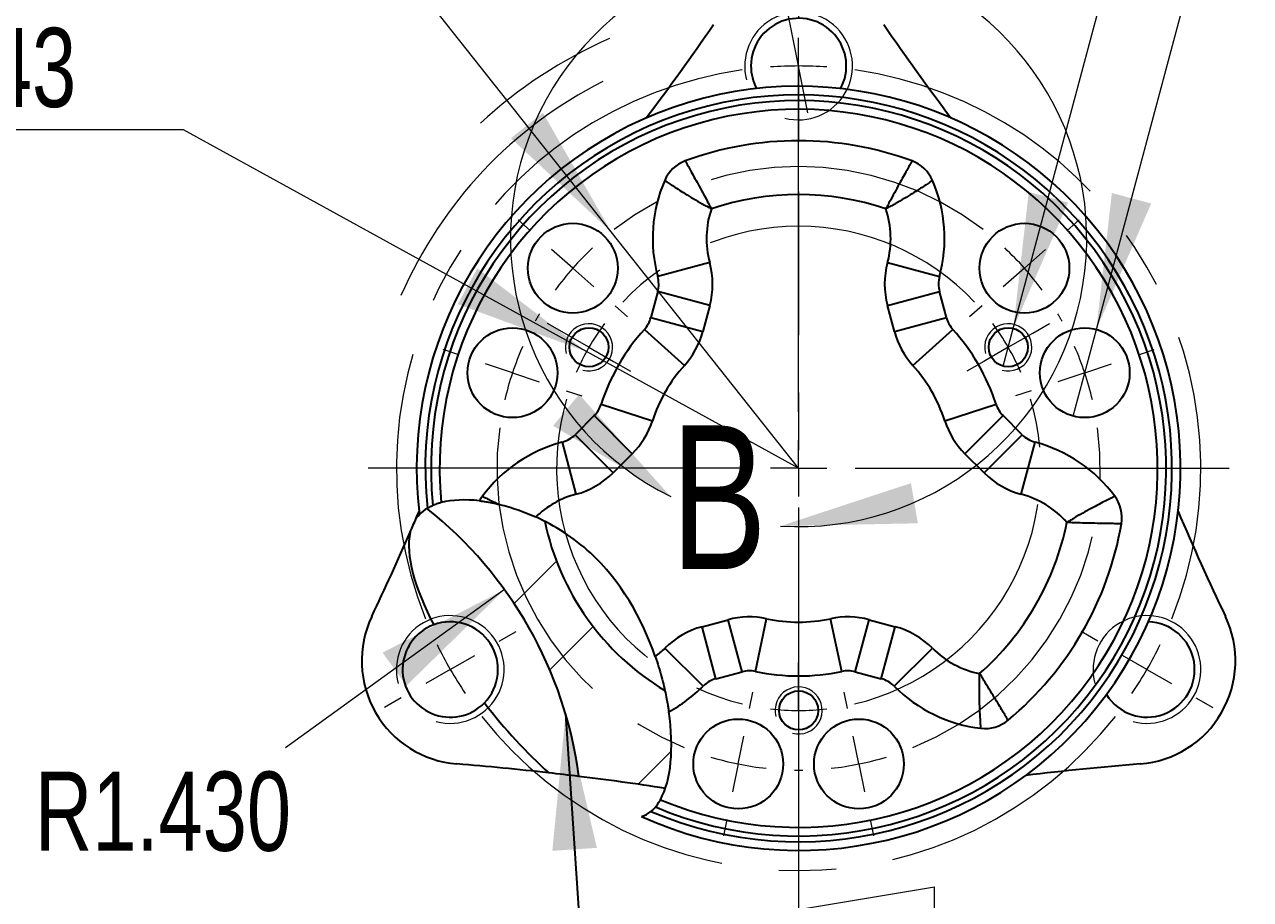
# Model space of a CAD drawing. Header units: inches. Extents: x 0 to 13.3, y 0 to 8.2.
# Drawn here: x 1.094 to 3.228, y 2.492 to 4.014 of the extents above; entities that cross this region are included whole.
import ezdxf

# ---------------------------------------------------------------- set-up
doc = ezdxf.new("R2010")
doc.units = ezdxf.units.IN
doc.header["$MEASUREMENT"] = 0
doc.header["$PDSIZE"] = -1
doc.linetypes.add('CENTER', pattern=[0.39999999999999997, 0.25, -0.05, 0.05, -0.05])
doc.linetypes.add('CENTERX2', pattern=[0.7999999999999999, 0.5, -0.1, 0.1, -0.1])
doc.styles.add('SLDTEXTSTYLE0', font='TXT', dxfattribs={"width": 0.75})
doc.styles.add('SLDTEXTSTYLE2', font='TXT', dxfattribs={"width": 0.6666666666666666})
doc.dimstyles.new('SLDDIMSTYLE1', dxfattribs={"dimtxt": 0.1377952755905512, "dimasz": 0.2362204724409449, "dimexe": 0, "dimexo": 0.0625, "dimgap": 0.0344488188976378, "dimtad": 0, "dimtih": 1, "dimtoh": 1, "dimdec": 3, "dimlfac": 2, "dimrnd": 1e-09, "dimzin": 4, "dimdsep": 46, "dimtxsty": 'SLDTEXTSTYLE0', "dimblk1": 'NONE', "dimblk2": 'NONE', "dimsah": 1, "dimcen": 0, "dimadec": 0, "dimazin": 1, "dimtfac": 1, "dimtdec": 3, "dimtofl": 0, "dimtmove": 0, "dimatfit": 3, "dimldrblk": 'NONE', "dimfxl": 0, "dimfrac": 2, "dimtolj": 1, "dimtzin": 12, "dimarcsym": 0})
doc.dimstyles.new('SLDDIMSTYLE5', dxfattribs={"dimtxt": 0.1377952755905512, "dimasz": 0.2362204724409449, "dimexe": 0, "dimexo": 0.0625, "dimgap": 0.0344488188976378, "dimtad": 0, "dimtih": 1, "dimtoh": 1, "dimdec": 3, "dimlfac": 2, "dimrnd": 1e-09, "dimzin": 4, "dimdsep": 46, "dimtxsty": 'SLDTEXTSTYLE0', "dimsah": 1, "dimcen": 0, "dimadec": 0, "dimazin": 1, "dimtfac": 1, "dimtdec": 3, "dimtofl": 0, "dimtmove": 0, "dimatfit": 3, "dimfxl": 0, "dimfrac": 2, "dimtolj": 1, "dimtzin": 12, "dimarcsym": 0})
doc.dimstyles.new('SLDDIMSTYLE6', dxfattribs={"dimtxt": 0.1377952755905512, "dimasz": 0.2362204724409449, "dimexe": 0, "dimexo": 0.0625, "dimgap": 0.0344488188976378, "dimtad": 0, "dimtih": 1, "dimtoh": 1, "dimdec": 3, "dimlfac": 2, "dimrnd": 1e-09, "dimdsep": 46, "dimtxsty": 'SLDTEXTSTYLE0', "dimsah": 1, "dimcen": 0, "dimadec": 0, "dimazin": 2, "dimtfac": 1, "dimtdec": 3, "dimtofl": 0, "dimtmove": 0, "dimatfit": 3, "dimfxl": 0, "dimfrac": 2, "dimtolj": 1, "dimtzin": 12, "dimarcsym": 0})
doc.dimstyles.new('SLDDIMSTYLE7', dxfattribs={"dimtxt": 0.1377952755905512, "dimasz": 0.2362204724409449, "dimexe": 0, "dimexo": 0.0625, "dimgap": 0.0344488188976378, "dimtad": 0, "dimtih": 1, "dimtoh": 1, "dimdec": 4, "dimlfac": 2, "dimrnd": 1e-09, "dimzin": 0, "dimdsep": 46, "dimtxsty": 'SLDTEXTSTYLE0', "dimblk1": 'NONE', "dimsah": 1, "dimcen": 0, "dimadec": 0, "dimazin": 0, "dimtfac": 1, "dimtmove": 0, "dimatfit": 3, "dimldrblk": 'NONE', "dimfxl": 0, "dimfrac": 2, "dimtolj": 1, "dimtzin": 12, "dimarcsym": 0})
doc.dimstyles.new('SLDDIMSTYLE8', dxfattribs={"dimtxt": 0.1377952755905512, "dimasz": 0.2362204724409449, "dimexe": 0, "dimexo": 0.0625, "dimgap": 0.0344488188976378, "dimtad": 0, "dimtih": 1, "dimtoh": 1, "dimdec": 4, "dimlfac": 2, "dimrnd": 1e-09, "dimdsep": 46, "dimtxsty": 'SLDTEXTSTYLE0', "dimblk1": 'NONE', "dimsah": 1, "dimcen": 0, "dimadec": 0, "dimazin": 2, "dimtfac": 1, "dimtdec": 4, "dimtmove": 0, "dimatfit": 3, "dimldrblk": 'NONE', "dimfxl": 0, "dimfrac": 2, "dimtolj": 1, "dimtzin": 12, "dimarcsym": 0})
doc.dimstyles.new('SLDDIMSTYLE9', dxfattribs={"dimtxt": 0.18, "dimasz": 0.2362204724409449, "dimexe": 0, "dimexo": 0.0625, "dimgap": 0, "dimtad": 0, "dimtih": 1, "dimtoh": 1, "dimdec": 0, "dimrnd": 1e-09, "dimzin": 0, "dimdsep": 46, "dimtxsty": 'Standard', "dimsah": 1, "dimcen": 0.09, "dimadec": 0, "dimazin": 0, "dimtfac": 0.2362204724409449, "dimtdec": 0, "dimtofl": 0, "dimtmove": 0, "dimatfit": 3, "dimfxl": 0, "dimfrac": 2, "dimtolj": 1, "dimtzin": 0, "dimarcsym": 0})

# ---------------------------------------------------------------- blocks, each defined once
blk = doc.blocks.new('_D_1')
at = {"color": 7, "linetype": 'Continuous', "lineweight": 18, "insert": (9.609786689556502, 4.596167682031187), "char_height": 0.1377952755905512, "attachment_point": 1, "style": 'SLDTEXTSTYLE0'}
blk.add_mtext('R10.000', dxfattribs=at)
blk = doc.blocks.new('_None')
blk = doc.blocks.new('_D_5')
at = {"color": 7, "linetype": 'Continuous', "lineweight": 0}
blk.add_line((1.929365660288162, 3.031231099468691), (1.548324948904789, 2.755664980595707), dxfattribs=at)
at = {"color": 7, "linetype": 'Continuous', "lineweight": 18}
blk.add_solid([(1.929365660288162, 3.031231099468691), (1.717190851375623, 2.921515719625407), (1.758718949521393, 2.86409249167351)], dxfattribs=at)
at = {"color": 7, "linetype": 'Continuous', "lineweight": 18, "insert": (1.112213389696923, 2.714542418529548), "char_height": 0.1377952755905512, "attachment_point": 1, "style": 'SLDTEXTSTYLE0'}
blk.add_mtext('R1.430', dxfattribs=at)
blk = doc.blocks.new('_D_6')
at = {"color": 7, "linetype": 'Continuous', "lineweight": 0}
for p, q in [((1.611446070916776, 4.289047135150743), (0.979200832662387, 4.289047135150743)), ((2.115074407114127, 3.653665048366869), (1.611446070916776, 4.289047135150743)), ((2.441189200815236, 3.242235660343501), (2.115074407114127, 3.653665048366869))]:
    blk.add_line(p, q, dxfattribs=at)
at = {"color": 7, "linetype": 'Continuous', "lineweight": 18}
blk.add_arc((2.441189200815236, 3.242235660343501), 0.8168865019611575, 113.7775198076361, 132.6903194684805, dxfattribs=at)
blk.add_solid([(2.115074407114127, 3.653665048366869), (1.996109104303056, 3.860795130291969), (1.940573078923074, 3.816775135641651)], dxfattribs=at)
at = {"color": 7, "linetype": 'Continuous', "lineweight": 18, "insert": (0.979200832662387, 4.46667457273259), "char_height": 0.1377952755905512, "attachment_point": 1, "style": 'SLDTEXTSTYLE0'}
blk.add_mtext('R1.050', dxfattribs=at)
blk = doc.blocks.new('_D_7')
at = {"color": 7, "linetype": 'Continuous', "lineweight": 0}
for p, q in [((1.370573367833555, 3.830964422388166), (0.7383281295791654, 3.830964422388166)), ((2.072067243762764, 3.445214830018011), (1.370573367833555, 3.830964422388166)), ((2.441189200815236, 3.242235660343501), (2.072067243762764, 3.445214830018011))]:
    blk.add_line(p, q, dxfattribs=at)
at = {"color": 7, "linetype": 'Continuous', "lineweight": 18}
blk.add_arc((2.441189200815236, 3.242235660343501), 0.754407131187356, 116.8634273726351, 156.5330847131245, dxfattribs=at)
blk.add_solid([(2.072067243762764, 3.445214830018011), (1.882151545769094, 3.590085951249281), (1.848004719402673, 3.527989217896217)], dxfattribs=at)
at = {"color": 7, "linetype": 'Continuous', "lineweight": 18, "insert": (0.7383281295791654, 4.008591859970013), "char_height": 0.1377952755905512, "attachment_point": 1, "style": 'SLDTEXTSTYLE0'}
blk.add_mtext('R0.843', dxfattribs=at)
blk = doc.blocks.new('SW_SYMBOL_HOLE_DEPTH')
at = {"color": 0, "linetype": 'Continuous', "lineweight": 18}
for p, q in [((0, 34.44881889763779), (31.49606299212599, 34.44881889763779)), ((15.74803149606299, 34.44881889763779), (15.74803149606299, 2.952755905511811)), ((3.937007874015748, 21.8503937007874), (15.74803149606299, 2.952755905511811)), ((27.55905511811024, 21.8503937007874), (15.74803149606299, 2.952755905511811))]:
    blk.add_line(p, q, dxfattribs=at)
blk = doc.blocks.new('_D_8')
at = {"color": 7, "linetype": 'Continuous', "lineweight": 0}
for p, q in [((2.294720545039306, 4.678854267879859), (0.4666131948194145, 4.678854267879859)), ((2.425002433595214, 4.023641978077229), (2.294720545039306, 4.678854267879859)), ((2.457375968035257, 3.860829342609772), (2.425002433595214, 4.023641978077229))]:
    blk.add_line(p, q, dxfattribs=at)
at = {"color": 7, "linetype": 'Continuous', "lineweight": 18}
blk.add_solid([(2.425002433595214, 4.023641978077229), (2.413687132694079, 4.262236986568071), (2.344181691122733, 4.248416580062029)], dxfattribs=at)
at = {"color": 7, "linetype": 'Continuous', "lineweight": 18, "xscale": 0.004470703125, "yscale": 0.004470703125, "zscale": 0.004470703125}
for p in [(1.628083837411439, 4.918817807440573), (1.57068349383844, 4.697962597112142)]:
    blk.add_blockref('SW_SYMBOL_HOLE_DEPTH', p, dxfattribs=at)
at = {"color": 7, "linetype": 'Continuous', "lineweight": 18, "char_height": 0.1377952755905512, "attachment_point": 1}
for s, insert, style in [('3 x', (0.4666131948194145, 5.079442126470562), 'SLDTEXTSTYLE2'), ('%%c', (0.7584712465836287, 5.077336922665056), 'SLDTEXTSTYLE0'), ('0.3320', (1.017956970929065, 5.079442126470562), 'SLDTEXTSTYLE0'), ('1.00', (1.876632131440337, 5.079442126470562), 'SLDTEXTSTYLE0'), ('3/8-24 UNF', (0.5240135383924142, 4.858586916142132), 'SLDTEXTSTYLE0'), ('0.75', (1.819231787867338, 4.858586916142132), 'SLDTEXTSTYLE0')]:
    blk.add_mtext(s, dxfattribs=dict(at, insert=insert, style=style))
blk = doc.blocks.new('_D_9')
at = {"color": 7, "linetype": 'Continuous', "lineweight": 0}
for p, q in [((2.959386710861394, 3.483962371117204), (3.111524052981682, 4.051746661638621)), ((3.111524052981682, 4.051746661638621), (4.888723697958397, 4.051746661638621)), ((2.918946235064126, 3.333036460759537), (2.959386710861394, 3.483962371117204))]:
    blk.add_line(p, q, dxfattribs=at)
at = {"color": 7, "linetype": 'Continuous', "lineweight": 18}
blk.add_solid([(2.959386710861394, 3.483962371117204), (3.054750786226561, 3.702963072579494), (2.986299349717887, 3.721304579712743)], dxfattribs=at)
at = {"color": 7, "linetype": 'Continuous', "lineweight": 18, "xscale": 0.004470703125, "yscale": 0.004470703125, "zscale": 0.004470703125}
blk.add_blockref('SW_SYMBOL_HOLE_DEPTH', (4.284586990330529, 4.070854990870904), dxfattribs=at)
at = {"color": 7, "linetype": 'Continuous', "lineweight": 18, "char_height": 0.1377952755905512, "attachment_point": 1}
for s, insert, style in [('6 x', (3.174024052981683, 4.231479309900894), 'SLDTEXTSTYLE2'), ('%%c', (3.465882104745897, 4.229374106095388), 'SLDTEXTSTYLE0'), ('0.3125', (3.673694600744876, 4.231479309900894), 'SLDTEXTSTYLE0'), ('1.33', (4.533135284359426, 4.231479309900894), 'SLDTEXTSTYLE0')]:
    blk.add_mtext(s, dxfattribs=dict(at, insert=insert, style=style))
blk = doc.blocks.new('_D_10')
at = {"color": 7, "linetype": 'Continuous', "lineweight": 0}
for p, q in [((2.814802249692915, 3.485702138437331), (3.134506399224509, 4.678854267879858)), ((3.134506399224509, 4.678854267879858), (4.9626137494444, 4.678854267879858)), ((2.797202554625944, 3.420019182249674), (2.814802249692915, 3.485702138437331))]:
    blk.add_line(p, q, dxfattribs=at)
at = {"color": 7, "linetype": 'Continuous', "lineweight": 18}
blk.add_solid([(2.814802249692915, 3.485702138437331), (2.91016632505808, 3.704702839899621), (2.841714888549406, 3.72304434703287)], dxfattribs=at)
at = {"color": 7, "linetype": 'Continuous', "lineweight": 18, "xscale": 0.004470703125, "yscale": 0.004470703125, "zscale": 0.004470703125}
for p in [(4.358477041816533, 4.918817807440572), (4.265575268359081, 4.697962597112141)]:
    blk.add_blockref('SW_SYMBOL_HOLE_DEPTH', p, dxfattribs=at)
at = {"color": 7, "linetype": 'Continuous', "lineweight": 18, "char_height": 0.1377952755905512, "attachment_point": 1}
for s, insert, style in [('3 x', (3.197006399224509, 5.079442126470561), 'SLDTEXTSTYLE2'), ('%%c', (3.488864450988723, 5.077336922665055), 'SLDTEXTSTYLE0'), ('0.1360', (3.748350175334159, 5.079442126470561), 'SLDTEXTSTYLE0'), ('1.25', (4.607025335845431, 5.079442126470561), 'SLDTEXTSTYLE0'), ('8-32 UNC', (3.341581401028417, 4.858586916142131), 'SLDTEXTSTYLE0'), ('0.60', (4.514123489055493, 4.858586916142131), 'SLDTEXTSTYLE0')]:
    blk.add_mtext(s, dxfattribs=dict(at, insert=insert, style=style))
blk = doc.blocks.new('SW_CENTERMARKSYMBOL_2')
at = {"color": 0, "linetype": 'Continuous', "lineweight": 18}
for p, q in [((-0.6062177826491056, 1.148425196850396), (-0.6062177826491056, 1.1822125984252)), ((-0.6062177826491056, 0.4484251968503969), (-0.6062177826491056, 1.0992125984252)), ((-0.6062177826491056, 1.050000000000003), (-0.6062177826491056, 1.0992125984252)), ((-0.6062177826491056, 1.050000000000003), (-0.6062177826491056, 1.000787401574806)), ((-0.6062177826491056, 0.9515748031496095), (-0.6062177826491056, 0.9177874015748068)), ((-1.072869084070631, 0.7633951365818807), (-1.094510830169869, 0.7825670376508616)), ((-0.1395664812275812, 0.7633951365818813), (-0.1179247351283428, 0.7825670376508627)), ((-0.9991950547966293, 0.6981290903896044), (-1.03603206943363, 0.7307621134857425)), ((-0.2132405105015825, 0.6981290903896049), (-0.1764034958645818, 0.730762113485743)), ((-0.9991950547966293, 0.6981290903896044), (-0.9623580401596286, 0.6654960672934662)), ((-0.2132405105015825, 0.6981290903896049), (-0.2500775251385832, 0.6654960672934668)), ((-0.9255210255226279, 0.6328630441973281), (-0.9038792794233899, 0.6136911431283472)), ((-0.2869145397755833, 0.6328630441973285), (-0.3085562858748217, 0.6136911431283472)), ((-1.013650344415762, 0.5852312992126033), (-1.043095208144433, 0.6022312992126032)), ((-0.1987852208824492, 0.5852312992126033), (-0.1693403571537783, 0.6022312992126038)), ((-0.9710309839932998, 0.5606250000000044), (-1.013650344415762, 0.5852312992126033)), ((-0.2414045813049114, 0.5606250000000049), (-0.1987852208824492, 0.5852312992126033)), ((-1.197554123440711, 0.5474343134491788), (-1.224978349854909, 0.5565906648188813)), ((-0.9710309839932998, 0.5606250000000044), (-0.9284116235708374, 0.5360187007874059)), ((-0.2414045813049114, 0.5606250000000049), (-0.2840239417273742, 0.5360187007874064)), ((-0.01488144185750121, 0.5474343134491799), (0.0125427845566974, 0.5565906648188819)), ((-0.9284116235708374, 0.5360187007874059), (-0.8989667598421665, 0.5190187007874061)), ((-0.2840239417273742, 0.5360187007874064), (-0.3134688054560451, 0.5190187007874061)), ((-1.10419505479663, 0.5162637555948726), (-1.15087458911867, 0.5318490345220257)), ((-1.10419505479663, 0.5162637555948726), (-1.05751552047459, 0.5006784766677196)), ((-0.1082405105015813, 0.5162637555948731), (-0.1549200448236214, 0.5006784766677201)), ((-0.1082405105015813, 0.5162637555948731), (-0.06156097617954127, 0.5318490345220263)), ((-1.01083598615255, 0.4850931977405665), (-0.9834117597383512, 0.4759368463708639)), ((-0.2015995791456615, 0.485093197740567), (-0.2290238055598601, 0.4759368463708645)), ((-0.6062177826491056, 0.3500000000000031), (-0.6062177826491056, 0.3992125984252)), ((-0.7046429794994994, 0.3500000000000031), (-1.355430381074303, 0.3500000000000031)), ((-0.6062177826491056, 0.3500000000000031), (-0.6554303810743025, 0.3500000000000031)), ((-0.6062177826491056, 0.3500000000000031), (-0.6062177826491056, 0.3007874015748062)), ((-0.6062177826491056, 0.3500000000000031), (-0.5570051842239088, 0.3500000000000031)), ((-0.5077925857987119, 0.3500000000000031), (0.1429948157760914, 0.3500000000000031)), ((-0.6062177826491056, 0.2515748031496093), (-0.6062177826491056, -0.399212598425194)), ((-1.127196844453291, 0.04921259842520454), (-1.097936096361645, 0.06610629921260563)), ((-0.08523872084492493, 0.04921259842519744), (-0.1144994689365703, 0.06610629921259908)), ((-1.212435565298216, 8.19554398099279e-15), (-1.169816204875753, 0.02460629921260664)), ((0, 0), (-0.04261936042246219, 0.02460629921259845)), ((-1.212435565298216, 8.19554398099279e-15), (-1.255054925720679, -0.0246062992125897)), ((-0.6062177826491056, -0.02203740157480033), (-0.6062177826491056, 0.01196259842519936)), ((0, 0), (0.04261936042246274, -0.02460629921259845)), ((-0.6915327432790267, -0.06795624193788304), (-0.6857502629640662, -0.03962798949919964)), ((-0.6062177826491056, -0.07124999999999723), (-0.6062177826491056, -0.02203740157480033)), ((-0.5209028220191843, -0.06795624193788304), (-0.5266853023341446, -0.03962798949919964)), ((-1.297674286143142, -0.04921259842518761), (-1.326935034234788, -0.0661062992125887)), ((0.08523872084492493, -0.04921259842519744), (0.1144994689365709, -0.06610629921259908)), ((-0.6062177826491056, -0.07124999999999723), (-0.6062177826491054, -0.1204625984251941)), ((-0.7112177826491055, -0.164392845984465), (-0.701375262964066, -0.1161745439611737)), ((-0.6062177826491054, -0.1204625984251941), (-0.6062177826491054, -0.1544625984251944)), ((-0.5012177826491055, -0.164392845984465), (-0.5110603023341449, -0.1161745439611737)), ((-0.7112177826491055, -0.164392845984465), (-0.7210603023341449, -0.2126111480077557)), ((-0.5012177826491055, -0.164392845984465), (-0.4913752629640661, -0.2126111480077557)), ((-0.7309028220191842, -0.2608294500310469), (-0.7366853023341448, -0.2891577024697298)), ((-0.4815327432790268, -0.2608294500310469), (-0.475750262964066, -0.2891577024697298))]:
    blk.add_line(p, q, dxfattribs=at)
at = {"color": 0, "linetype": 'Continuous', "lineweight": 0}
for radius, start, end in [(0.7000000000000003, 90, 94.02810598376564), (0.7000000000000003, 85.97189401623439, 90), (0.525, 133.0922329888301, 138.4630409671843), (0.5250000000000004, 41.53695903281579, 46.90776701116992), (0.5250000000000001, 138.4630409671843, 143.8338489455384), (0.525, 36.16615105446159, 41.53695903281579), (0.4212500000000001, 143.3064114216355, 149.9999999999998), (0.4212500000000005, 30.00000000000026, 36.69358857836451), (0.5250000000000001, 156.1661510544611, 161.5369590328153), (0.4212500000000002, 149.9999999999998, 156.693588578364), (0.4212500000000005, 23.30641142163598, 30.00000000000026), (0.5250000000000002, 18.46304096718479, 23.83384894553897), (0.5250000000000002, 161.5369590328153, 166.9077670111694), (0.5250000000000001, 13.09223298883064, 18.46304096718479), (0.7000000000000004, 205.9718940162347, 210.0000000000003), (0.7000000000000003, 330.0000000000006, 334.0281059837662), (0.7000000000000003, 325.9718940162349, 330.0000000000006), (0.7000000000000004, 210.0000000000003, 214.0281059837659), (0.4212500000000005, 263.3064114216366, 270.0000000000008), (0.4212500000000005, 270.0000000000008, 276.6935885783651), (0.5250000000000007, 253.0922329888312, 258.4630409671853), (0.5250000000000007, 258.4630409671853, 263.8338489455395), (0.5250000000000007, 276.1661510544621, 281.5369590328163), (0.5250000000000007, 281.5369590328163, 286.9077670111705)]:
    blk.add_arc((-0.6062177826491056, 0.3500000000000031), radius, start, end, dxfattribs=at)
at = {"color": 0, "linetype": 'CENTERX2', "lineweight": 0}
for radius, start, end in [(0.7000000000000003, 98.05621196753125, 201.943788032469), (0.7000000000000004, 338.0562119675318, 81.94378803246875), (0.5250000000000007, 52.27857498952411, 127.7214250104759), (0.4212500000000001, 43.3871771567288, 136.6128228432713), (0.5250000000000001, 149.2046569238926, 150.7953430761069), (0.5250000000000002, 29.20465692389312, 30.79534307610744), (0.4212500000000002, 163.3871771567283, 256.6128228432723), (0.4212500000000002, 283.3871771567293, 16.61282284327176), (0.5250000000000007, 172.2785749895236, 247.721425010477), (0.5250000000000005, 292.2785749895247, 7.72142501047644), (0.7000000000000004, 218.0562119675315, 321.9437880324693), (0.5250000000000007, 269.2046569238937, 270.795343076108)]:
    blk.add_arc((-0.6062177826491056, 0.3500000000000031), radius, start, end, dxfattribs=at)
blk = doc.blocks.new('SW_CENTERMARKSYMBOL_3')
at = {"color": 0, "linetype": 'Continuous', "lineweight": 18}
for p, q in [((-0.6062177826491056, 1.148425196850396), (-0.6062177826491056, 1.1822125984252)), ((-0.6062177826491056, 0.4484251968503969), (-0.6062177826491056, 1.0992125984252)), ((-0.6062177826491056, 1.050000000000003), (-0.6062177826491056, 1.0992125984252)), ((-0.6062177826491056, 1.050000000000003), (-0.6062177826491056, 1.000787401574806)), ((-0.6062177826491056, 0.9515748031496095), (-0.6062177826491056, 0.9177874015748068)), ((-1.072869084070631, 0.7633951365818807), (-1.094510830169869, 0.7825670376508616)), ((-0.1395664812275812, 0.7633951365818813), (-0.1179247351283428, 0.7825670376508627)), ((-0.9991950547966293, 0.6981290903896044), (-1.03603206943363, 0.7307621134857425)), ((-0.2132405105015825, 0.6981290903896049), (-0.1764034958645818, 0.730762113485743)), ((-0.9991950547966293, 0.6981290903896044), (-0.9623580401596286, 0.6654960672934662)), ((-0.2132405105015825, 0.6981290903896049), (-0.2500775251385832, 0.6654960672934668)), ((-0.9255210255226279, 0.6328630441973281), (-0.9038792794233899, 0.6136911431283472)), ((-0.2869145397755833, 0.6328630441973285), (-0.3085562858748217, 0.6136911431283472)), ((-1.013650344415762, 0.5852312992126033), (-1.043095208144433, 0.6022312992126032)), ((-0.1987852208824492, 0.5852312992126033), (-0.1693403571537783, 0.6022312992126038)), ((-0.9710309839932998, 0.5606250000000044), (-1.013650344415762, 0.5852312992126033)), ((-0.2414045813049114, 0.5606250000000049), (-0.1987852208824492, 0.5852312992126033)), ((-1.197554123440711, 0.5474343134491788), (-1.224978349854909, 0.5565906648188813)), ((-0.9710309839932998, 0.5606250000000044), (-0.9284116235708374, 0.5360187007874059)), ((-0.2414045813049114, 0.5606250000000049), (-0.2840239417273742, 0.5360187007874064)), ((-0.01488144185750121, 0.5474343134491799), (0.0125427845566974, 0.5565906648188819)), ((-0.9284116235708374, 0.5360187007874059), (-0.8989667598421665, 0.5190187007874061)), ((-0.2840239417273742, 0.5360187007874064), (-0.3134688054560451, 0.5190187007874061)), ((-1.10419505479663, 0.5162637555948726), (-1.15087458911867, 0.5318490345220257)), ((-1.10419505479663, 0.5162637555948726), (-1.05751552047459, 0.5006784766677196)), ((-0.1082405105015813, 0.5162637555948731), (-0.1549200448236214, 0.5006784766677201)), ((-0.1082405105015813, 0.5162637555948731), (-0.06156097617954127, 0.5318490345220263)), ((-1.01083598615255, 0.4850931977405665), (-0.9834117597383512, 0.4759368463708639)), ((-0.2015995791456615, 0.485093197740567), (-0.2290238055598601, 0.4759368463708645)), ((-0.6062177826491056, 0.3500000000000031), (-0.6062177826491056, 0.3992125984252)), ((-0.7046429794994994, 0.3500000000000031), (-1.355430381074303, 0.3500000000000031)), ((-0.6062177826491056, 0.3500000000000031), (-0.6554303810743025, 0.3500000000000031)), ((-0.6062177826491056, 0.3500000000000031), (-0.6062177826491056, 0.3007874015748062)), ((-0.6062177826491056, 0.3500000000000031), (-0.5570051842239088, 0.3500000000000031)), ((-0.5077925857987119, 0.3500000000000031), (0.1429948157760914, 0.3500000000000031)), ((-0.6062177826491056, 0.2515748031496093), (-0.6062177826491056, -0.399212598425194)), ((-1.127196844453291, 0.04921259842520454), (-1.097936096361645, 0.06610629921260563)), ((-0.08523872084492493, 0.04921259842519744), (-0.1144994689365703, 0.06610629921259908)), ((-1.212435565298216, 8.19554398099279e-15), (-1.169816204875753, 0.02460629921260664)), ((0, 0), (-0.04261936042246219, 0.02460629921259845)), ((-1.212435565298216, 8.19554398099279e-15), (-1.255054925720679, -0.0246062992125897)), ((-0.6062177826491056, -0.02203740157480033), (-0.6062177826491056, 0.01196259842519936)), ((0, 0), (0.04261936042246274, -0.02460629921259845)), ((-0.6915327432790267, -0.06795624193788304), (-0.6857502629640662, -0.03962798949919964)), ((-0.6062177826491056, -0.07124999999999723), (-0.6062177826491056, -0.02203740157480033)), ((-0.5209028220191843, -0.06795624193788304), (-0.5266853023341446, -0.03962798949919964)), ((-1.297674286143142, -0.04921259842518761), (-1.326935034234788, -0.0661062992125887)), ((0.08523872084492493, -0.04921259842519744), (0.1144994689365709, -0.06610629921259908)), ((-0.6062177826491056, -0.07124999999999723), (-0.6062177826491054, -0.1204625984251941)), ((-0.7112177826491055, -0.164392845984465), (-0.701375262964066, -0.1161745439611737)), ((-0.6062177826491054, -0.1204625984251941), (-0.6062177826491054, -0.1544625984251944)), ((-0.5012177826491055, -0.164392845984465), (-0.5110603023341449, -0.1161745439611737)), ((-0.7112177826491055, -0.164392845984465), (-0.7210603023341449, -0.2126111480077557)), ((-0.5012177826491055, -0.164392845984465), (-0.4913752629640661, -0.2126111480077557)), ((-0.7309028220191842, -0.2608294500310469), (-0.7366853023341448, -0.2891577024697298)), ((-0.4815327432790268, -0.2608294500310469), (-0.475750262964066, -0.2891577024697298))]:
    blk.add_line(p, q, dxfattribs=at)
at = {"color": 0, "linetype": 'Continuous', "lineweight": 0}
for radius, start, end in [(0.7000000000000003, 90, 94.02810598376564), (0.7000000000000003, 85.97189401623439, 90), (0.525, 133.0922329888301, 138.4630409671843), (0.5250000000000004, 41.53695903281579, 46.90776701116992), (0.5250000000000001, 138.4630409671843, 143.8338489455384), (0.525, 36.16615105446159, 41.53695903281579), (0.4212500000000001, 143.3064114216355, 149.9999999999998), (0.4212500000000005, 30.00000000000026, 36.69358857836451), (0.5250000000000001, 156.1661510544611, 161.5369590328153), (0.4212500000000002, 149.9999999999998, 156.693588578364), (0.4212500000000005, 23.30641142163598, 30.00000000000026), (0.5250000000000002, 18.46304096718479, 23.83384894553897), (0.5250000000000002, 161.5369590328153, 166.9077670111694), (0.5250000000000001, 13.09223298883064, 18.46304096718479), (0.7000000000000004, 205.9718940162347, 210.0000000000003), (0.7000000000000003, 330.0000000000006, 334.0281059837662), (0.7000000000000003, 325.9718940162349, 330.0000000000006), (0.7000000000000004, 210.0000000000003, 214.0281059837659), (0.4212500000000005, 263.3064114216366, 270.0000000000008), (0.4212500000000005, 270.0000000000008, 276.6935885783651), (0.5250000000000007, 253.0922329888312, 258.4630409671853), (0.5250000000000007, 258.4630409671853, 263.8338489455395), (0.5250000000000007, 276.1661510544621, 281.5369590328163), (0.5250000000000007, 281.5369590328163, 286.9077670111705)]:
    blk.add_arc((-0.6062177826491056, 0.3500000000000031), radius, start, end, dxfattribs=at)
at = {"color": 0, "linetype": 'CENTERX2', "lineweight": 0}
for radius, start, end in [(0.7000000000000003, 98.05621196753125, 201.943788032469), (0.7000000000000004, 338.0562119675318, 81.94378803246875), (0.5250000000000007, 52.27857498952411, 127.7214250104759), (0.4212500000000001, 43.3871771567288, 136.6128228432713), (0.5250000000000001, 149.2046569238926, 150.7953430761069), (0.5250000000000002, 29.20465692389312, 30.79534307610744), (0.4212500000000002, 163.3871771567283, 256.6128228432723), (0.4212500000000002, 283.3871771567293, 16.61282284327176), (0.5250000000000007, 172.2785749895236, 247.721425010477), (0.5250000000000005, 292.2785749895247, 7.72142501047644), (0.7000000000000004, 218.0562119675315, 321.9437880324693), (0.5250000000000007, 269.2046569238937, 270.795343076108)]:
    blk.add_arc((-0.6062177826491056, 0.3500000000000031), radius, start, end, dxfattribs=at)
blk = doc.blocks.new('_Closed')
at = {"color": 0, "linetype": 'ByBlock', "lineweight": -2}
for p, q in [((-1, 0.166667), (0, 0)), ((-1, 0.166667), (-1, -0.166667)), ((0, 0), (-1, -0.166667)), ((0, 0), (-1, 0))]:
    blk.add_line(p, q, dxfattribs=at)

msp = doc.modelspace()

# ---------------------------------------------------------------- hatches: boundary and pattern name
at = {"linetype": 'Continuous', "lineweight": 18}
h = msp.add_hatch(dxfattribs=at)
h.set_pattern_fill('ANSI32', angle=2.8e-322, style=0)
h.set_pattern_definition([(45, (0, 0), (-0.2651650429449554, 0.2651650429449554), []), (45, (0.176776695, 0), (-0.2651650429449554, 0.2651650429449554), [])])
edge = h.paths.add_edge_path(flags=0)
edge.add_arc((2.441189200815236, 3.242235660343501), 0.4512499999999997, 191.7926988923512, 238.9667976482393, ccw=False)
edge.add_spline(control_points=[(1.999463536280508, 3.150013104581283), (1.921666282294169, 3.189707072391146), (1.837326581256931, 3.198529388282037), (1.794340655038639, 3.172399821011235)], knot_values=[0.05235375918572822, 0.05235375918572822, 0.05235375918572822, 0.05235375918572822, 0.1974254004563711, 0.1974254004563711, 0.1974254004563711, 0.1974254004563711], weights=[1, 1, 1, 1], degree=3, periodic=0)
edge.add_arc((1.349997192046837, 2.612235660343511), 0.7150000000000002, 7.557469062462928, 51.57721472904012, ccw=False)
edge.add_arc((1.447925922491444, -2.256271801680488), 5.000000000000001, 81.24107869119649, 82.98252410785511, ccw=False)
edge.add_spline(control_points=[(2.209312314352932, 2.685417257971938), (2.223486550657992, 2.72708747888344), (2.223249090792153, 2.789411584196852), (2.208554163563701, 2.85557366073276)], knot_values=[0.7403113995384871, 0.7403113995384871, 0.7403113995384871, 0.7403113995384871, 0.8535457589034711, 0.8535457589034711, 0.8535457589034711, 0.8535457589034711], weights=[1, 1, 1, 1], degree=3, periodic=0)

# ---------------------------------------------------------------- linework, layer by layer
at = {"color": 7, "linetype": 'CENTER', "lineweight": 18}
msp.add_line((2.441189200815236, 4.274007313886808), (2.441189200815236, 2.395700227272635), dxfattribs=at)
at = {"color": 7, "linetype": 'Continuous', "lineweight": 25}
for p, q in [((2.286501589867107, 3.600381084498553), (2.196005717627563, 3.575895178193006)), ((2.595876811763364, 3.600381084498552), (2.686372684002908, 3.575895178193004)), ((2.196037543747593, 3.549895075908255), (2.18386718265211, 3.504474669953455)), ((2.286593089962193, 3.525630790429893), (2.196037543747593, 3.549895075908255)), ((2.595785311668278, 3.525630790429892), (2.686340857882878, 3.549895075908252)), ((2.698511218978359, 3.504474669953457), (2.686340857882878, 3.549895075908252)), ((2.286593089962193, 3.525630790429893), (2.27442272886671, 3.480210384475093)), ((2.607955672763759, 3.480210384475097), (2.595785311668278, 3.525630790429892)), ((2.18386718265211, 3.504474669953455), (2.27442272886671, 3.480210384475093)), ((2.607955672763759, 3.480210384475097), (2.698511218978359, 3.504474669953457)), ((2.172728132611526, 3.483959091890637), (2.242397960000032, 3.421228097544495)), ((2.639980441630438, 3.421228097544497), (2.709650269018943, 3.48395909189064)), ((2.097620034303612, 3.353868049561452), (2.186781582706283, 3.3248977063388)), ((2.69559681892419, 3.324897706338799), (2.78475836732686, 3.353868049561449)), ((2.085422547548181, 3.333963560220872), (2.052172502688867, 3.300713515361558)), ((2.085422547548181, 3.333963560220872), (2.151713808284419, 3.267672299484632)), ((2.730664593346051, 3.267672299484632), (2.796955854082291, 3.33396356022087)), ((2.830205898941609, 3.300713515361552), (2.796955854082291, 3.33396356022087)), ((2.029639840549263, 3.287741026447632), (2.053682359773745, 3.197126348997782)), ((2.052172502688867, 3.300713515361558), (2.118463763425104, 3.234422254625318)), ((2.763914638205369, 3.234422254625314), (2.830205898941609, 3.300713515361552)), ((2.828696041856727, 3.197126348997776), (2.852738561081211, 3.287741026447626)), ((2.151713808284419, 3.267672299484632), (2.118463763425104, 3.234422254625318)), ((2.763914638205369, 3.234422254625314), (2.730664593346051, 3.267672299484632)), ((1.885930286642811, 3.185467292507748), (1.897893568175447, 3.183991408371355)), ((2.273059874278143, 2.966653935975295), (2.318480280232944, 2.978824297070778)), ((2.297324159756504, 2.876098389760695), (2.273059874278143, 2.966653935975295)), ((2.342744565711304, 2.888268750856177), (2.318480280232944, 2.978824297070778)), ((2.366081102507318, 2.888879839578414), (2.385572823521483, 2.980581177147208)), ((2.516297299123151, 2.888879839578414), (2.496805578108987, 2.980581177147208)), ((2.539633835919166, 2.888268750856177), (2.563898121397528, 2.978824297070776)), ((2.563898121397528, 2.978824297070776), (2.609318527352324, 2.966653935975295)), ((2.585054241873961, 2.876098389760695), (2.609318527352324, 2.966653935975295)), ((2.27482332373693, 2.86307077638987), (2.208369970721869, 2.929199547534174)), ((2.607555077893535, 2.86307077638987), (2.674008430908597, 2.929199547534171)), ((2.297324159756504, 2.876098389760695), (2.342744565711304, 2.888268750856177)), ((2.539633835919166, 2.888268750856177), (2.585054241873961, 2.876098389760695))]:
    msp.add_line(p, q, dxfattribs=at)
for centre, radius in [((2.048211928667712, 3.590364750733102), 0.0781249999999998), ((2.834166472962759, 3.590364750733103), 0.07812500000000044), ((1.943211928667711, 3.40849941593837), 0.0781250000000003), ((2.076375999471042, 3.452860660343502), 0.03399999999999981), ((2.80600240215943, 3.452860660343503), 0.03400000000000025), ((2.93916647296276, 3.408499415938371), 0.07812499999999956), ((2.441189200815236, 2.820985660343501), 0.03399999999999981), ((2.336189200815236, 2.727842814359033), 0.0781250000000001), ((2.546189200815236, 2.727842814359033), 0.0781250000000001)]:
    msp.add_circle(centre, radius, dxfattribs=at)
at = {"color": 7, "linetype": 'Continuous', "lineweight": 18}
for centre, radius, start, end in [((2.441189200815236, 3.642235660343501), 0.5014024262976151, 266.4141230524401, 243.6392600495652), ((2.441189200815236, 3.9422356603435), 0.09374999999999982, 255.0000000000007, 195.0000000000009), ((2.076375999471042, 3.452860660343503), 0.04100000000000033, 255.0000000000008, 195.0000000000007), ((2.80600240215943, 3.452860660343503), 0.04100000000000002, 255.0000000000002, 195.0000000000008), ((1.834971418166125, 2.892235660343507), 0.09375000000000021, 255.0000000000009, 195.0000000000009), ((3.047406983464342, 2.892235660343498), 0.09375000000000026, 255.0000000000008, 195.0000000000009), ((2.441189200815236, 2.820985660343501), 0.0409999999999999, 255.0000000000008, 195.0000000000008)]:
    msp.add_arc(centre, radius, start, end, dxfattribs=at)
at = {"color": 7, "linetype": 'Continuous', "lineweight": 25}
for centre, radius, start, end in [((-1.824026305033926, 6.851680623030132), 5.000000000000002, 323.1326912457309, 325.4266778694408), ((2.441189200815236, 3.9422356603435), 0.08300000000000003, 331.7621055392009, 180), ((6.706404706664501, 6.851680623030016), 5.000000000000005, 214.5733221305592, 216.8673087542692), ((2.441189200815236, 3.9422356603435), 0.08299999999999974, 180, 208.2378944608009), ((2.441189200815236, 3.242235660343501), 0.6647637795275589, 245.7271990894972, 186.9280756433441), ((2.441189200815236, 3.242235660343501), 0.649763779527559, 246.7067267801286, 186.1276289892727), ((2.441189200815236, 3.242235660343501), 0.6397637795275586, 247.0673765425283, 185.7903510890602), ((2.441189200815236, 3.242235660343501), 0.6247637795275588, 247.3522358595663, 185.4748351285059), ((2.441189200815236, 3.242235660343501), 0.5699999999999998, 69.74116127037753, 110.2588387296224), ((2.265461345951529, 3.7183406603435), 0.06250000000000039, 110.2588387296222, 156.5833142412386), ((2.616917055678943, 3.718340660343501), 0.06249999999999972, 23.41668575876066, 69.74116127037713), ((2.441189200815236, 3.642235660343501), 0.2540000000000002, 156.5833142412391, 195.1402687901193), ((2.441189200815236, 3.642235660343501), 0.2540000000000001, 344.8597312098819, 23.41668575876089), ((2.441189200815236, 3.242235660343501), 0.47625, 71.4161482171166, 108.5838517828833), ((2.441189200815236, 3.642235660343501), 0.1602499999999999, 161.2851769062279, 195.1402687901193), ((2.441189200815236, 3.642235660343501), 0.1602500000000004, 344.8597312098819, 18.7148230937721), ((2.147741252433139, 3.562836028163381), 0.14375, 345.0000000000007, 15.14026879011839), ((2.734637149197332, 3.562836028163379), 0.1437499999999998, 164.8597312098811, 195.0000000000004), ((2.147741252433139, 3.562836028163381), 0.0500000000000002, 345.0000000000006, 15.14026879011836), ((2.734637149197332, 3.562836028163379), 0.05000000000000025, 164.8597312098813, 195.0000000000011), ((2.135570891337657, 3.51741562220858), 0.05000000000000021, 318.0000000000009, 345.0000000000011), ((2.746807510292813, 3.517415622208583), 0.05000000000000051, 195.0000000000005, 222.0000000000012), ((2.441189200815236, 3.242235660343501), 0.3612499999999997, 138.0000000000002, 161.9999999999999), ((2.135570891337657, 3.51741562220858), 0.1437499999999999, 318.0000000000011, 345.0000000000008), ((2.746807510292813, 3.517415622208583), 0.1437500000000001, 195.0000000000004, 222.0000000000011), ((2.441189200815236, 3.242235660343501), 0.3612499999999998, 17.99999999999976, 42.00000000000023), ((2.441189200815236, 3.242235660343501), 0.2674999999999999, 138.0000000000001, 161.9999999999998), ((2.441189200815236, 3.242235660343501), 0.2675000000000005, 17.99999999999983, 42.00000000000023), ((2.050067208488854, 3.3693188992802), 0.05000000000000021, 314.9999999999998, 341.9999999999998), ((2.832311193141618, 3.369318899280197), 0.05000000000000067, 198.0000000000005, 225.0000000000001), ((2.050067208488854, 3.3693188992802), 0.1437500000000001, 314.9999999999998, 342.0000000000005), ((2.832311193141618, 3.369318899280197), 0.14375, 198.0000000000005, 225.0000000000002), ((2.094779039301458, 3.042235660343504), 0.2540000000000001, 104.8597312098806, 143.4166857587605), ((2.01681716362954, 3.336068854420886), 0.05000000000000033, 284.859731209881, 314.9999999999998), ((2.865561238000936, 3.336068854420879), 0.05000000000000024, 225.0000000000008, 255.140268790119), ((2.787599362329011, 3.042235660343499), 0.2540000000000001, 36.5833142412388, 75.14026879011816), ((2.01681716362954, 3.336068854420886), 0.14375, 284.8597312098814, 314.9999999999998), ((2.865561238000936, 3.336068854420879), 0.1437500000000004, 225.0000000000004, 255.1402687901189), ((1.941006248514591, 3.156367946808021), 0.06249999999999981, 143.4166857587607, 152.0392663417444), ((2.094779039301458, 3.042235660343504), 0.1602500000000003, 104.8597312098805, 133.9308833344108), ((2.787599362329011, 3.042235660343499), 0.16025, 41.2851769062277, 75.1402687901183), ((2.941372153115879, 3.156367946808014), 0.06250000000000033, 350.2588387296227, 36.58331424123865), ((-2.817289583357701, 5.131298159680978), 5.000000000000003, 336.7208313809321, 336.8673087542692), ((1.349997192046837, 2.612235660343511), 0.7150000000000002, 7.557469062463682, 51.57721472904085), ((7.699667984988223, 5.131298159680829), 5.000000000000001, 203.1326912457307, 205.4266778694405), ((-2.817289583357701, 5.131298159680978), 5.000000000000003, 336.4219444995252, 336.7208313809321), ((2.441189200815236, 3.242235660343501), 0.4512499999999998, 191.7926988923521, 238.9667976482401), ((2.441189200815236, 3.242235660343501), 0.4762500000000005, 311.4161482171172, 348.5838517828839), ((2.441189200815236, 3.242235660343501), 0.5700000000000005, 309.7411612703781, 350.2588387296229), ((-2.817289583357701, 5.131298159680978), 5.000000000000004, 334.5733221305595, 336.4219444995252), ((1.860952180279659, 2.907235660343507), 0.18, 154.5733221305588, 265.4266778694411), ((1.834971418166125, 2.892235660343507), 0.0830000000000001, 110.3775082756037, 315.5959931974713), ((1.834971418166125, 2.892235660343507), 0.0830000000000001, 315.5959931974713, 110.3775082756037), ((2.310265112011629, 2.827802098446242), 0.14375, 104.9999999999994, 135.1402687901179), ((2.35568551796643, 2.839972459541724), 0.1437500000000003, 77.9999999999997, 104.9999999999994), ((2.441189200815236, 3.242235660343501), 0.2675000000000003, 258.0000000000005, 282.0000000000009), ((2.526692883664039, 2.839972459541724), 0.1437499999999996, 74.99999999999926, 102), ((2.572113289618835, 2.827802098446242), 0.1437500000000005, 44.85973120988073, 74.99999999999918), ((3.047406983464342, 2.892235660343498), 0.08300000000000007, 211.7621055392001, 88.23789446080035), ((3.021426221350803, 2.907235660343491), 0.1800000000000004, 274.5733221305589, 25.42667786943959), ((2.094779039301458, 3.042235660343504), 0.1602500000000005, 307.2512071388136, 315.1402687901186), ((2.787599362329011, 3.042235660343499), 0.1602500000000005, 224.8597312098817, 258.7148230937726), ((2.35568551796643, 2.839972459541724), 0.05000000000000011, 77.9999999999999, 104.9999999999992), ((2.441189200815236, 3.242235660343501), 0.3612500000000003, 258.0000000000005, 282.0000000000008), ((2.526692883664039, 2.839972459541724), 0.04999999999999977, 74.99999999999967, 102.0000000000002), ((2.094779039301458, 3.042235660343504), 0.254, 298.3328914065249, 315.1402687901186), ((2.310265112011629, 2.827802098446242), 0.05000000000000014, 104.9999999999992, 135.1402687901181), ((2.572113289618835, 2.827802098446242), 0.05000000000000045, 44.85973120988083, 74.99999999999918), ((2.787599362329011, 3.042235660343499), 0.2540000000000001, 224.8597312098816, 263.4166857587614), ((2.765644298252171, 2.851998373878984), 0.06249999999999972, 263.4166857587617, 309.7411612703784), ((1.447925922491444, -2.256271801680489), 5.000000000000003, 83.58825769886593, 85.42667786944023), ((1.447925922491444, -2.256271801680489), 5.000000000000003, 82.98252410785597, 83.58825769886593), ((3.434452479138875, -2.256271801680518), 5.000000000000003, 94.5733221305582, 96.86730875426785), ((1.447925922491444, -2.256271801680489), 5.000000000000002, 81.24107869119736, 82.98252410785597)]:
    msp.add_arc(centre, radius, start, end, dxfattribs=at)
for points, knots in [([(2.243819984515112, 3.776974281033156), (2.243819984515112, 3.776974281033156), (2.244125256353671, 3.776431852002007), (2.245322511711363, 3.774301368229022), (2.246229538944771, 3.772686486641513), (2.24857737358673, 3.768496199820055), (2.250014387025979, 3.765927629485366), (2.253412516168951, 3.759833250945118), (2.255356655028814, 3.756337615335332), (2.25961339146277, 3.748651788775766), (2.26196438472099, 3.744392113265746), (2.266946906880575, 3.735319180382974), (2.269559578498707, 3.730540605436735), (2.275016788987073, 3.72050313546017), (2.27787600208922, 3.71521636463079), (2.282169864624723, 3.707227624568412), (2.283608563761776, 3.704542932797922), (2.286500347772983, 3.699129682545367), (2.287970405736015, 3.696368867719025), (2.289412051040475, 3.693653160343501)], [0, 0, 0, 0, 0.125, 0.125, 0.25, 0.25, 0.375, 0.375, 0.5, 0.5, 0.625, 0.625, 0.75, 0.75, 0.875, 0.875, 0.9375, 0.9375, 1, 1, 1, 1]), ([(2.63855841711536, 3.776974281033156), (2.63855841711536, 3.776974281033156), (2.638253145276801, 3.776431852002007), (2.637055889919109, 3.774301368229021), (2.636148862685701, 3.772686486641512), (2.633801028043741, 3.768496199820055), (2.632364014604492, 3.765927629485366), (2.628965885461521, 3.759833250945118), (2.627021746601657, 3.756337615335332), (2.622765010167702, 3.748651788775766), (2.620414016909481, 3.744392113265746), (2.615431494749897, 3.735319180382974), (2.612818823131764, 3.730540605436735), (2.607361612643399, 3.72050313546017), (2.604502399541251, 3.71521636463079), (2.600208537005749, 3.707227624568412), (2.598769837868696, 3.704542932797922), (2.595878053857489, 3.699129682545367), (2.594407995894384, 3.696368867719064), (2.592966350589996, 3.693653160343501)], [0, 0, 0, 0, 0.1249999999999999, 0.1249999999999999, 0.2499999999999997, 0.2499999999999997, 0.3749999999999996, 0.3749999999999996, 0.4999999999999994, 0.4999999999999994, 0.6249999999999993, 0.6249999999999993, 0.7499999999999991, 0.7499999999999991, 0.874999999999999, 0.874999999999999, 0.9374999999999996, 0.9374999999999996, 1, 1, 1, 1]), ([(2.208108912902016, 3.743179106818697), (2.208108912902016, 3.743179106818697), (2.208626580915045, 3.742827663026038), (2.210661294925119, 3.741453437300349), (2.212204158986302, 3.740413334512556), (2.216213128791778, 3.737734184345564), (2.218672616293139, 3.736099385172274), (2.224520778445088, 3.732259688491333), (2.227881110061678, 3.730074006706992), (2.235290844405757, 3.725329975426188), (2.239406936009804, 3.722729247249084), (2.248210808743428, 3.717275222715189), (2.252863342981588, 3.714442947416628), (2.26268077695921, 3.708604412803181), (2.267868878438855, 3.705585941648796), (2.275830201085739, 3.701080627598507), (2.278524768855165, 3.699576213661128), (2.283940307583839, 3.696596688323184), (2.286699809157581, 3.695101481220908), (2.289412051040475, 3.693653160343501)], [0, 0, 0, 0, 0.1250000000000001, 0.1250000000000001, 0.2500000000000001, 0.2500000000000001, 0.375, 0.375, 0.4999999999999999, 0.4999999999999999, 0.6249999999999999, 0.6249999999999999, 0.7499999999999999, 0.7499999999999999, 0.8749999999999999, 0.8749999999999999, 0.9374999999999999, 0.9374999999999999, 1, 1, 1, 1]), ([(2.674269488728455, 3.743179106818697), (2.674269488728455, 3.743179106818697), (2.673751820715426, 3.742827663026038), (2.671717106705353, 3.741453437300349), (2.670174242644169, 3.740413334512556), (2.666165272838694, 3.737734184345565), (2.663705785337332, 3.736099385172274), (2.657857623185384, 3.732259688491333), (2.654497291568794, 3.730074006706992), (2.647087557224715, 3.725329975426189), (2.642971465620668, 3.722729247249084), (2.634167592887043, 3.71727522271519), (2.629515058648884, 3.714442947416628), (2.619697624671261, 3.708604412803181), (2.614509523191617, 3.705585941648796), (2.606548200544733, 3.701080627598507), (2.603853632775307, 3.699576213661128), (2.598438094046633, 3.696596688323184), (2.595678592472864, 3.69510148122096), (2.592966350589996, 3.693653160343501)], [0, 0, 0, 0, 0.1249999999999998, 0.1249999999999998, 0.2499999999999998, 0.2499999999999998, 0.3749999999999998, 0.3749999999999998, 0.4999999999999998, 0.4999999999999998, 0.6249999999999998, 0.6249999999999998, 0.7499999999999999, 0.7499999999999999, 0.8749999999999999, 0.8749999999999999, 0.9375, 0.9375, 1, 1, 1, 1]), ([(1.819275469473646, 3.182627850634195), (1.817334709685575, 3.182120957546045), (1.815446513429119, 3.181573867275275), (1.811925075283318, 3.180457856159782), (1.810320947908785, 3.179897753578488), (1.80629766767146, 3.178405526443604), (1.804689679617523, 3.177690690667546), (1.804689679617523, 3.177690690667546)], [0, 0, 0, 0, 0.250000000000003, 0.250000000000003, 0.500000000000006, 0.500000000000006, 1, 1, 1, 1]), ([(1.885801928077153, 3.185672093358306), (1.885801928077153, 3.185672093358306), (1.886542600852605, 3.18558947081577), (1.889416109711085, 3.185233356937909), (1.891591869007492, 3.184953214003895), (1.897155006072271, 3.184129227439783), (1.900530655004847, 3.183587267686555), (1.908420897266218, 3.182129120546132), (1.912877156171654, 3.181222022732545), (1.917747250851352, 3.180097403170221)], [0, 0, 0, 0, 0.25, 0.25, 0.5, 0.5, 0.75, 0.75, 1, 1, 1, 1]), ([(1.890819306351776, 3.193617387560147), (1.890819306351776, 3.193617387560147), (1.891425186851201, 3.193324180191074), (1.893800721867554, 3.192166970780739), (1.895600752684138, 3.1912880268755), (1.900239672755732, 3.188997928437002), (1.903076581816024, 3.187587995281853), (1.909787652212929, 3.18420130818209), (1.913581189804264, 3.182264809704971), (1.917747250851544, 3.180097403170122)], [0, 0, 0, 0, 0.2499999999999998, 0.2499999999999998, 0.4999999999999999, 0.4999999999999999, 0.75, 0.75, 1, 1, 1, 1]), ([(1.917747250851574, 3.18009740317017), (1.922404127498339, 3.179022020673371), (1.927472700263656, 3.177737562894781), (1.937991355228996, 3.174779141787771), (1.943432886227051, 3.173110999331382), (1.954650557356435, 3.169350697568972), (1.960463783824316, 3.167241847831752), (1.972020390852384, 3.162704997935895), (1.977806498325389, 3.160264779789381), (1.983599173210674, 3.15764406504626)], [0, 0, 0, 0, 0.25, 0.25, 0.5, 0.5, 0.75, 0.75, 1, 1, 1, 1]), ([(2.991559095278695, 3.19361738756014), (2.991559095278695, 3.19361738756014), (2.990995902019736, 3.19334479580646), (2.988788430625719, 3.192269794647145), (2.987116243158351, 3.19145368656947), (2.982791546150445, 3.189321391958419), (2.980146024785609, 3.188008812888594), (2.973896668841113, 3.184864004240027), (2.970323647082989, 3.183046712587091), (2.962510328305426, 3.179001710050226), (2.958199985833692, 3.17673743424537), (2.949074725667664, 3.171840069073313), (2.944295636189519, 3.169226993880371), (2.934330599904588, 3.163644113962497), (2.929122476464478, 3.160660321860904), (2.921240098721458, 3.156018271226124), (2.918589954149168, 3.154436914054272), (2.913301840150951, 3.151236682609034), (2.910627202029602, 3.149594487695511), (2.908016798415477, 3.147969777762437)], [0, 0, 0, 0, 0.1250000000000001, 0.1250000000000001, 0.2500000000000001, 0.2500000000000001, 0.3750000000000001, 0.3750000000000001, 0.5, 0.5, 0.625, 0.625, 0.7499999999999999, 0.7499999999999999, 0.8749999999999999, 0.8749999999999999, 0.9374999999999999, 0.9374999999999999, 1, 1, 1, 1]), ([(1.795137790630323, 3.172877570807939), (1.797494710680744, 3.174270302768428), (1.799901731081011, 3.175499108504719), (1.803554157446378, 3.177221772119621), (1.804689679617524, 3.177690690667546), (1.804689679617524, 3.177690690667546)], [0, 0, 0, 0, 0.5, 0.5, 1, 1, 1, 1]), ([(2.191780088353328, 2.914678383080163), (2.168589606345789, 2.981539044295281), (2.110288164851203, 3.083431717074038), (2.01722333742518, 3.142431862630741), (1.983599173210937, 3.157644065046142)], [0.8869391800462875, 0.8869391800462875, 0.8869391800462875, 0.8869391800462875, 1, 1.062168110965277, 1.062168110965277, 1.062168110965277, 1.062168110965277]), ([(3.00297103886719, 3.145793105239604), (3.00297103886719, 3.145793105239604), (3.002348645627185, 3.145799946587926), (2.999904964878583, 3.14582833491984), (2.998052922782993, 3.14585026708754), (2.993250110625487, 3.145912126054446), (2.990307156744616, 3.145951921077821), (2.983330205536996, 3.146056244184792), (2.979330826866616, 3.146120388348559), (2.970546337599973, 3.146276859739321), (2.965681853767307, 3.146370677608587), (2.955333202324203, 3.146592153284854), (2.949888499217806, 3.146718800764924), (2.938467189984194, 3.147011452836483), (2.932459105590891, 3.14717868706988), (2.92339372248489, 3.147454463064966), (2.920349361641788, 3.14755085894912), (2.91421545740043, 3.147753125659434), (2.911089492644158, 3.147860425531634), (2.908016798415477, 3.147969777762437)], [0, 0, 0, 0, 0.1250000000000002, 0.1250000000000002, 0.2500000000000003, 0.2500000000000003, 0.3750000000000005, 0.3750000000000005, 0.5000000000000007, 0.5000000000000007, 0.6250000000000009, 0.6250000000000009, 0.750000000000001, 0.750000000000001, 0.8750000000000011, 0.8750000000000011, 0.9375000000000006, 0.9375000000000006, 1, 1, 1, 1]), ([(2.191780088353328, 2.914678383080163), (2.193864599034052, 2.908668513928764), (2.195809617151491, 2.902716344807537), (2.19944267065066, 2.890926876968414), (2.201143949705369, 2.885039349590121), (2.204237778971815, 2.873638759094017), (2.205616081725277, 2.868186491730933), (2.208084930220662, 2.857789345735833), (2.209184638742335, 2.852795296206633), (2.211062155799469, 2.843721715740996), (2.211847505683521, 2.839617818650252), (2.213170181362706, 2.832318382225284), (2.213706684412617, 2.829122697019185), (2.214531556195411, 2.824006628399037), (2.214829127971033, 2.82203654550184), (2.215228370293633, 2.819349484229494), (2.215325808792057, 2.818663577190486), (2.215325808792057, 2.818663577190486)], [0, 0, 0, 0, 0.125, 0.125, 0.25, 0.25, 0.375, 0.375, 0.5, 0.5, 0.625, 0.625, 0.75, 0.75, 0.875, 0.875, 1, 1, 1, 1]), ([(2.758478807365473, 2.789910486651662), (2.758478807365474, 2.789910486651662), (2.758433282119543, 2.790534522198001), (2.758260524735599, 2.792983749083005), (2.758131201329415, 2.794839959948473), (2.757815474126986, 2.799651404726515), (2.757629440263511, 2.80259878296963), (2.757228246470963, 2.809583288299139), (2.75701555632943, 2.813586261736416), (2.756611971895945, 2.822375295554084), (2.756417721028259, 2.827240299536045), (2.756096333595855, 2.837591689241996), (2.755969778355869, 2.8430370397335), (2.75582217604856, 2.854458454264821), (2.755802154088096, 2.860460717520797), (2.75588109899196, 2.869608082205867), (2.755925522189095, 2.872693853315099), (2.756052946919553, 2.878873610098281), (2.756137810372004, 2.88201101211406), (2.756239648640716, 2.885084042924561)], [0, 0, 0, 0, 0.125, 0.125, 0.25, 0.25, 0.375, 0.375, 0.5, 0.5, 0.625, 0.625, 0.75, 0.75, 0.875, 0.875, 0.9375, 0.9375, 1, 1, 1, 1]), ([(2.805601822567064, 2.803939594757738), (2.805601822567064, 2.803939594757738), (2.805284701165619, 2.804475182440565), (2.804038275774709, 2.806577277881636), (2.803093260912525, 2.808170227301446), (2.80063828339698, 2.812298655155997), (2.799132342955358, 2.81482743046731), (2.79555352089071, 2.820817485900588), (2.793498281080192, 2.824248977346608), (2.788970528247506, 2.83177833251541), (2.78645703767306, 2.835944190156166), (2.781090908389541, 2.844795647362671), (2.778258876901276, 2.84944757482884), (2.772294778156029, 2.859192392733846), (2.769145906864874, 2.864311929329828), (2.764374386294376, 2.872024893397121), (2.762768724588327, 2.874613189283457), (2.759526604358175, 2.879824172825697), (2.757870697564917, 2.882477687779879), (2.756239648640716, 2.885084042924561)], [0, 0, 0, 0, 0.125, 0.125, 0.25, 0.25, 0.375, 0.375, 0.5, 0.5, 0.625, 0.625, 0.75, 0.75, 0.875, 0.875, 0.9375, 0.9375, 1, 1, 1, 1]), ([(2.191906269154777, 2.653036446513277), (2.191906269154777, 2.653036446513277), (2.19110938845257, 2.65206897131034), (2.188333899385263, 2.649113507786663), (2.186366016120821, 2.64718779310259), (2.184248125701052, 2.645432298167059)], [0, 0, 0, 0, 0.5, 0.5, 1, 1, 1, 1]), ([(2.191906269154777, 2.653036446513277), (2.191906269154777, 2.653036446513277), (2.192181033161221, 2.653354535150334), (2.193186303374927, 2.654578779798994), (2.193915011971415, 2.655487168446866), (2.196463212256473, 2.658900328326253), (2.198647794736877, 2.662163533565867), (2.200614651382783, 2.665647708357914)], [0, 0, 0, 0, 0.2500000000000013, 0.2500000000000013, 0.5000000000000026, 0.5000000000000026, 1, 1, 1, 1])]:
    msp.add_open_spline(points, degree=3, knots=knots, dxfattribs=at)
for points in [[(1.885801928077278, 3.185672093358292), (1.861019310421494, 3.188534226004779), (1.838210718375785, 3.187573412083839), (1.819275469473646, 3.182627850634196)], [(1.795137790630323, 3.172877570807939), (1.789893261766966, 3.169778516614564), (1.785245768169219, 3.166171600312831), (1.781279290944726, 3.162049667636164)], [(1.765290404320042, 3.131307995571293), (1.756081323131704, 3.091399529261029), (1.773511099671502, 3.03296175656845), (1.806070479021889, 2.970041416663853)], [(1.894268589341542, 2.834159456175247), (1.929404045011886, 2.788866843257081), (1.968225559074528, 2.746490155860467), (2.006288894824239, 2.712453466547586)], [(2.200614651382784, 2.665647708357915), (2.219514539135166, 2.699127785625588), (2.22443284951534, 2.75549376345284), (2.215325808792057, 2.818663577190485)], [(2.167917005037243, 2.636237979171007), (2.173873467949277, 2.638242687156832), (2.179317277493081, 2.641345174973066), (2.184248125701053, 2.645432298167059)]]:
    msp.add_open_spline(points, degree=3, dxfattribs=at)
at = {"color": 8, "linetype": 'Continuous', "lineweight": 25}
msp.add_open_spline([(1.775661074447799, 3.155240403702157), (1.7764617227229, 3.156407974515176), (1.778179621241114, 3.158913154669769), (1.780597191510679, 3.160757984907224), (1.781888022659311, 3.161743008740625)], degree=3, knots=[0, 0, 0, 0, 0.4660626146496832, 1, 1, 1, 1], dxfattribs=at)
at = {"color": 7, "linetype": 'Continuous', "lineweight": 0}
msp.add_point((2.441189200815236, 3.2422356603435), dxfattribs=at)
at = {"color": 7, "linetype": 'Continuous', "lineweight": 18}
for points in [[(2.218555834738074, 3.192970952842136), (2.059179409005662, 3.37088882443459), (2.013992687910524, 3.316297888550596)], [(2.40982923162033, 3.141814891960304), (2.648645263812007, 3.146560087367437), (2.63674278941517, 3.216419525865415)]]:
    msp.add_solid(points, dxfattribs=at)

# ---------------------------------------------------------------- block references
at = {"color": 7, "linetype": 'Continuous', "lineweight": 0}
for name in ['SW_CENTERMARKSYMBOL_2', 'SW_CENTERMARKSYMBOL_3']:
    msp.add_blockref(name, (3.047406983464342, 2.892235660343498), dxfattribs=at)
at = {"color": 7, "linetype": 'Continuous', "lineweight": 18, "xscale": 0.2362204724409449, "yscale": 0.2362204724409449, "rotation": 180.0000000000004}
msp.add_blockref('_Closed', (2.441189200815236, 2.47444038475295), dxfattribs=at)

# ---------------------------------------------------------------- texts
at = {"color": 7, "linetype": 'Continuous', "lineweight": 18, "insert": (2.218555834738074, 3.316804514160616), "char_height": 0.25, "attachment_point": 1, "style": 'SLDTEXTSTYLE0'}
msp.add_mtext('B', dxfattribs=at)

# ---------------------------------------------------------------- dimensions: what is measured, and where the dimension line sits
at = {"color": 7, "linetype": 'Continuous', "lineweight": 18}
for center, mpoint, dimstyle, picture, middle in [((13.32205935357799, 7.168635491303737), (0, 0), 'SLDDIMSTYLE1', '_D_1', (9.945567013926874, 4.527915244273343)), ((2.441189200815236, 3.242235660343501), (2.115074407114127, 3.653665048366869), 'SLDDIMSTYLE5', '_D_6', (1.264073451789581, 4.398422134974745)), ((2.441189200815236, 3.242235660343501), (2.072067243762764, 3.445214830018011), 'SLDDIMSTYLE6', '_D_7', (1.02320074870636, 3.940339422212169)), ((1.349997192046837, 2.612235660343511), (1.929365660288162, 3.031231099468691), 'SLDDIMSTYLE5', '_D_5', (1.397086402524905, 2.646290374472492))]:
    dim = msp.add_radius_dim(center=center, mpoint=mpoint, dimstyle=dimstyle, dxfattribs=at)
    dim.commit()
    dim.dimension.update_dxf_attribs({"geometry": picture, "text_midpoint": middle, "dimtype": 164})
for p1, p2, text, dimstyle, picture, middle in [((2.457375968035257, 3.860829342609772), (2.425002433595214, 4.023641978077229), '3 x <> {\\fGDT;x} 1.00\\P3/8-24 UNF  {\\fGDT;x} 0.75\\P', 'SLDDIMSTYLE7', '_D_8', (1.34941686992936, 4.89970947820829)), ((2.797202554625945, 3.420019182249674), (2.814802249692915, 3.485702138437331), '3 x <> {\\fGDT;x} 1.25\\P8-32 UNC  {\\fGDT;x} 0.60\\P', 'SLDDIMSTYLE7', '_D_10', (4.079810074334454, 4.899709478208289)), ((2.918946235064126, 3.333036460759537), (2.959386710861394, 3.483962371117204), '6 x <> {\\fGDT;x} 1.33', 'SLDDIMSTYLE8', '_D_9', (4.03137387547004, 4.162174266802836))]:
    dim = msp.add_diameter_dim_2p(p1=p1, p2=p2, text=text, dimstyle=dimstyle, dxfattribs=at)
    dim.commit()
    dim.dimension.update_dxf_attribs({"geometry": picture, "text_midpoint": middle, "dimtype": 163})

# ---------------------------------------------------------------- leaders
at = {"color": 7, "linetype": 'Continuous', "lineweight": 0}
msp.add_leader([(2.035641442163358, 2.815008839738995), (2.102936643595708, 1.803903980332633)], dimstyle='SLDDIMSTYLE9', dxfattribs=at)

doc.saveas('drawing.dxf')
